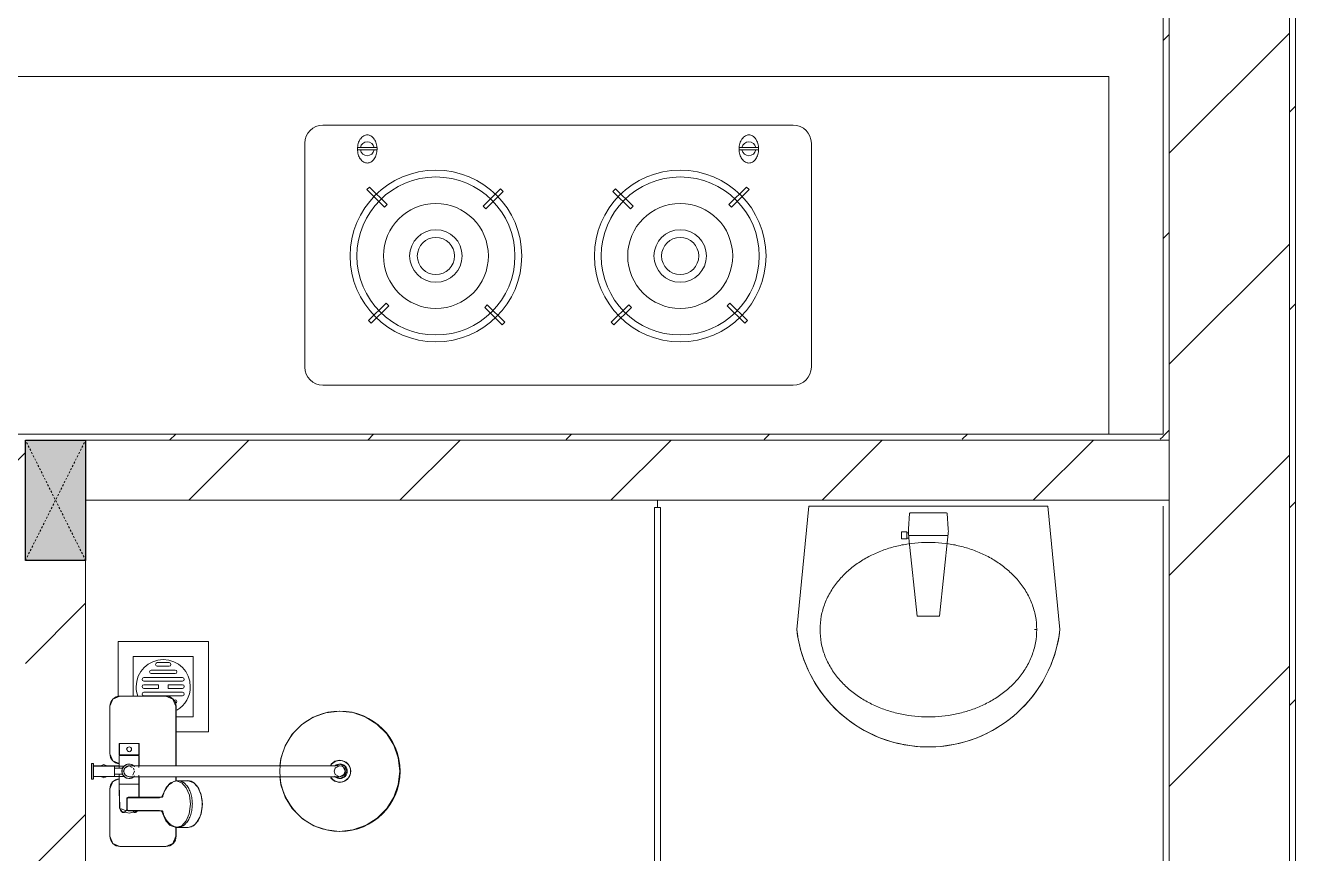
# Model space of a CAD drawing. Header units: millimetres. Extents: x 5121 to 246734, y -48180 to 129206.
# Drawn here: x 39953 to 42063, y 21750 to 23126 of the extents above; entities that cross this region are included whole.
import ezdxf

# ---------------------------------------------------------------- set-up
doc = ezdxf.new("R2010")
doc.units = ezdxf.units.MM
doc.linetypes.add('Dash', pattern=[6, 3, -3])
for name, color, linetype, lineweight in [('0-1', 7, 'Continuous', 5), ('A-FLOR-1', 50, 'Continuous', 9), ('A-GLAZ-CURT-1', 253, 'Continuous', 9), ('A-GLAZ-CURT-2', 50, 'Continuous', 9), ('A-WALL', 113, 'Continuous', 9), ('A-WALL-1', 250, 'Continuous', 18), ('A-WALL-PATT-1', 9, 'Continuous', 9), ('A-WALL-PATT-2', 50, 'Continuous', 9), ('A-WALL-PATT-3', 111, 'Continuous', 9), ('I-FURN', 30, 'Continuous', 9), ('I-FURN-1', 253, 'Continuous', 9), ('M-EQPM-1', 253, 'Continuous', 9), ('P-SANR-FIXT', 6, 'Continuous', 9), ('P-SANR-FIXT-1', 253, 'Continuous', 9), ('P-SANR-FIXT-2', 221, 'Continuous', 9), ('S-COLS-2', 10, 'Continuous', 25), ('S-COLS-3', 50, 'Continuous', 9), ('S-COLS-4', 253, 'Continuous', 9), ('S-COLS-HDLN-1', 50, 'Dash', 9)]:
    doc.layers.add(name, color=color, linetype=linetype, lineweight=lineweight)
pattern_1 = [(45, (0, 0), (-175.3625, 175.3625), [])]
pattern_2 = [(45, (0, 0), (-164.4023, 164.4023), [])]

# ---------------------------------------------------------------- blocks, each defined once
blk = doc.blocks.new('HE BEP A1 - HE BEP A 2-V112-TKCS_MB TỔNG THỂ TẦNG 1')
at = {"layer": 'I-FURN'}
for p, q in [((3700, 0), (662.4, 0)), ((3700, -594.4), (3700, 0)), ((3700, -594.4), (3700, 0)), ((3175.6, -81.2), (2394, -81.2)), ((2364, -483.2), (2364, -111.2)), ((2451.6, -118.3), (2484.1, -118.3)), ((2451.6, -122.3), (2451.6, -118.3)), ((2484.1, -122.3), (2451.6, -122.3)), ((2484.1, -118.3), (2484.1, -122.3)), ((3085.5, -118.3), (3085.5, -122.3)), ((3118, -118.3), (3085.5, -118.3)), ((3085.5, -122.3), (3118, -122.3)), ((3118, -122.3), (3118, -118.3)), ((3205.6, -483.2), (3205.6, -111.2)), ((2471.8, -183.9), (2467.4, -188.3)), ((2467.4, -188.3), (2496.5, -217.4)), ((2500.9, -213), (2471.8, -183.9)), ((2689.3, -186.7), (2660.2, -215.8)), ((2693.7, -191.1), (2689.3, -186.7)), ((2875.9, -191.1), (2880.3, -186.7)), ((2880.3, -186.7), (2909.4, -215.8)), ((3068.7, -213), (3097.9, -183.9)), ((3102.3, -188.3), (3073.1, -217.4)), ((3097.9, -183.9), (3102.3, -188.3)), ((2664.6, -220.2), (2693.7, -191.1)), ((2905, -220.2), (2875.9, -191.1)), ((2496.5, -217.4), (2500.9, -213)), ((2660.2, -215.8), (2664.6, -220.2)), ((2909.4, -215.8), (2905, -220.2)), ((3073.1, -217.4), (3068.7, -213)), ((2470.1, -405.9), (2499.2, -376.7)), ((2499.2, -376.7), (2503.6, -381.1)), ((2663, -383.9), (2667.3, -379.5)), ((2667.3, -379.5), (2696.5, -408.6)), ((2902.3, -379.5), (2873.2, -408.6)), ((2906.7, -383.9), (2902.3, -379.5)), ((3070.4, -376.7), (3066, -381.1)), ((3099.5, -405.9), (3070.4, -376.7)), ((2503.6, -381.1), (2474.5, -410.3)), ((2692.1, -413), (2663, -383.9)), ((2877.5, -413), (2906.7, -383.9)), ((3066, -381.1), (3095.1, -410.3)), ((2474.5, -410.3), (2470.1, -405.9)), ((2696.5, -408.6), (2692.1, -413)), ((2873.2, -408.6), (2877.5, -413)), ((3095.1, -410.3), (3099.5, -405.9)), ((3175.6, -513.2), (2394, -513.2))]:
    blk.add_line(p, q, dxfattribs=at)
for centre, radius in [((2581.9, -298.5), 142.6), ((2581.9, -298.5), 131.3), ((2987.7, -298.5), 142.6), ((2987.7, -298.5), 131.3), ((2581.9, -298.5), 87.2), ((2987.7, -298.5), 87.2), ((2581.9, -298.5), 43.6), ((2581.9, -298.5), 30.9), ((2987.7, -298.5), 43.6), ((2987.7, -298.5), 30.9)]:
    blk.add_circle(centre, radius, dxfattribs=at)
for centre, radius, start, end in [((2394, -111.2), 30, 90, 180), ((3175.6, -111.2), 30, 360, 90), ((2476.6, -118.2), 24.7, 145.204, 163.9419), ((2471.3, -114.5), 18.1, 120.7976, 145.204), ((2467.9, -108.8), 11.5, 90, 120.7976), ((2467.9, -108.8), 11.5, 59.2024, 90), ((2464.5, -114.5), 18.1, 34.796, 59.2024), ((2459.1, -118.2), 24.7, 16.0581, 34.796), ((3110.5, -118.2), 24.7, 145.204, 163.9419), ((3105.2, -114.5), 18.1, 120.7976, 145.204), ((3101.8, -108.8), 11.5, 90, 120.7976), ((3101.8, -108.8), 11.5, 59.2024, 90), ((3098.4, -114.5), 18.1, 34.796, 59.2024), ((3093, -118.2), 24.7, 16.0581, 34.796), ((2485.1, -120.7), 33.5, 163.9419, 180), ((2485.1, -120.7), 33.5, 180, 196.0581), ((2467.8, -120.3), 11.6, 9.7177, 170.2823), ((2467.8, -120.3), 11.6, 189.9102, 350.0898), ((2450.6, -120.7), 33.5, 0, 16.0581), ((2450.6, -120.7), 33.5, 343.9419, 0), ((3119, -120.7), 33.5, 163.9419, 180), ((3119, -120.7), 33.5, 180, 196.0581), ((3101.8, -120.3), 11.6, 9.7177, 170.2823), ((3101.8, -120.3), 11.6, 189.9102, 350.0898), ((3084.5, -120.7), 33.5, 0, 16.0581), ((3084.5, -120.7), 33.5, 343.9419, 0), ((2476.6, -123.1), 24.7, 196.0581, 214.796), ((2471.3, -126.9), 18.1, 214.796, 239.2024), ((2467.9, -132.6), 11.5, 239.2024, 270), ((2467.9, -132.6), 11.5, 270, 300.7976), ((2464.5, -126.9), 18.1, 300.7976, 325.204), ((2459.1, -123.1), 24.7, 325.204, 343.9419), ((3110.5, -123.1), 24.7, 196.0581, 214.796), ((3105.2, -126.9), 18.1, 214.796, 239.2024), ((3101.8, -132.6), 11.5, 239.2024, 270), ((3101.8, -132.6), 11.5, 270, 300.7976), ((3098.4, -126.9), 18.1, 300.7976, 325.204), ((3093, -123.1), 24.7, 325.204, 343.9419), ((2394, -483.2), 30, 180, 270), ((3175.6, -483.2), 30, 270, 0)]:
    blk.add_arc(centre, radius, start, end, dxfattribs=at)
at = {"layer": 'I-FURN-1'}
for p, q in [((0, 0), (3700, 0)), ((3700, 0), (3700, -594.4))]:
    blk.add_line(p, q, dxfattribs=at)
blk = doc.blocks.new('bonruatreo - Chậu rửa-401074-TKCS_MB TỔNG THỂ TẦNG 1')
at = {"layer": 'P-SANR-FIXT-1'}
for p, q in [((198.4, 0), (-198.4, 0)), ((165, 0), (-165, 0)), ((218.6, -205), (198.4, 0)), ((-198.4, 0), (-218.6, -205)), ((176.4, -205), (180.6, -205))]:
    blk.add_line(p, q, dxfattribs=at)
at = {"layer": 'P-SANR-FIXT-1', "flags": 128}
blk.add_lwpolyline([(218.6, -205), (217.4, -213.7), (215.9, -222.4), (214, -231), (211.8, -239.5), (209.3, -247.9), (206.4, -256.2), (203.2, -264.4), (199.6, -272.5), (195.8, -280.4), (191.6, -288.1), (187.1, -295.7), (182.3, -303.1), (177.3, -310.3), (171.9, -317.3), (166.3, -324.1), (160.4, -330.6), (154.2, -336.9), (147.8, -342.9), (141.2, -348.7), (134.3, -354.2), (127.3, -359.4), (120, -364.4), (112.5, -369), (104.9, -373.4), (97.1, -377.4), (89.1, -381.2), (81, -384.6), (72.7, -387.6), (64.4, -390.4), (55.9, -392.8), (47.3, -394.8), (38.7, -396.6), (30, -397.9), (21.3, -399), (12.5, -399.6), (3.7, -400), (-5.1, -399.9), (-13.9, -399.6), (-22.6, -398.8), (-31.4, -397.8), (-40.1, -396.3), (-48.7, -394.5), (-57.2, -392.4), (-65.7, -390), (-74, -387.2), (-82.2, -384.1), (-90.3, -380.6), (-98.3, -376.8), (-106.1, -372.7), (-113.7, -368.3), (-121.1, -363.6), (-128.4, -358.7), (-135.4, -353.4), (-142.2, -347.8), (-148.8, -342), (-155.2, -335.9), (-161.3, -329.6), (-167.2, -323), (-172.8, -316.2), (-178.1, -309.2), (-183.1, -302), (-187.8, -294.6), (-192.2, -287), (-196.4, -279.2), (-200.2, -271.3), (-203.7, -263.2), (-206.8, -255), (-209.7, -246.6), (-212.2, -238.2), (-214.3, -229.7), (-216.1, -221.1), (-217.6, -212.4), (-218.6, -205)], dxfattribs=at)
at = {"layer": 'P-SANR-FIXT-1'}
blk.add_arc((0, -180), 220, 186.525, 353.475, dxfattribs=at)
for points in [[(-180, -205), (-180, -197.6), (-178.6, -182.7), (-172.4, -161.2), (-162.5, -141.1), (-149.4, -123), (-133.8, -107), (-116.1, -93.4), (-96.9, -82.1), (-76.5, -73.2), (-55.2, -66.5), (-33.3, -62.1), (-11.2, -59.9), (11.1, -59.9), (33.3, -62.1), (55.2, -66.5), (76.5, -73.2), (96.9, -82.1), (116.1, -93.4), (133.8, -107.1), (149.5, -123), (162.5, -141.2), (172.4, -161.2), (178.6, -182.7), (180, -197.6), (180, -205)], [(180, -205), (180, -212.4), (178.6, -227.3), (172.4, -248.8), (162.5, -268.8), (149.5, -287), (133.8, -302.9), (116.1, -316.6), (96.9, -327.9), (76.5, -336.8), (55.2, -343.5), (33.3, -347.9), (11.1, -350.1), (-11.2, -350.1), (-33.3, -347.9), (-55.2, -343.5), (-76.5, -336.8), (-96.9, -327.9), (-116.1, -316.6), (-133.8, -303), (-149.4, -287), (-162.5, -268.9), (-172.4, -248.8), (-178.6, -227.3), (-180, -212.4), (-180, -205)]]:
    blk.add_open_spline(points, degree=3, dxfattribs=at)
at = {"layer": 'P-SANR-FIXT-2'}
for p, q in [((-33, -37.3), (-31.4, -12.2)), ((-30.2, -11), (30.2, -11)), ((31.4, -12.2), (33, -37.3)), ((-44.7, -42.8), (-35.6, -42.8)), ((-44.7, -54.2), (-44.7, -42.8)), ((-35.6, -54.2), (-44.7, -54.2)), ((-35.6, -42.8), (-35.6, -44.2)), ((-35.6, -44.2), (-33.1, -44.2)), ((-35.6, -44.2), (-35.6, -52.9)), ((-35.6, -52.9), (-35.6, -54.2)), ((-32.2, -52.9), (-35.6, -52.9)), ((-32.2, -52.9), (-33.1, -44.2)), ((32.7, -48.5), (-32.7, -48.5)), ((-18.5, -182.5), (-32.2, -52.9)), ((33, -45.4), (18.5, -182.5)), ((18.5, -182.5), (-18.5, -182.5))]:
    blk.add_line(p, q, dxfattribs=at)
for centre, radius, start, end in [((-30.1, -12.3), 1.3, 91.2278, 176.4003), ((30.1, -12.3), 1.3, 3.5997, 88.7722), ((5.5, -41.4), 38.7, 173.966, 184.1457), ((-5.5, -41.4), 38.7, 353.966, 6.034)]:
    blk.add_arc(centre, radius, start, end, dxfattribs=at)
blk = doc.blocks.new('93925000_0001 - 93925000_top_dwg_93925000_T-348115-TKCS_MB TỔNG THỂ TẦNG 1')
at = {"layer": 'P-SANR-FIXT'}
for p, q in [((-29.3, -30.4), (-108, -30.4)), ((29.3, -30.4), (108, -30.4)), ((-125, -47.4), (-125, -123.4)), ((-46.3, -78.4), (-46.3, -46.7)), ((-27.2, -47.1), (-26.1, -47.1)), ((-9, -412.5), (-9, -62.5)), ((9, -62.5), (9, -412.5)), ((21.5, -45.9), (60.6, -46.7)), ((125, -47.4), (125, -123.4)), ((-27.2, -77.9), (-26.1, -77.9)), ((43, -78.7), (21.5, -79.2)), ((43, -64.7), (43, -117.7)), ((65.8, -117.7), (65.8, -64.7)), ((42.7, -117.9), (42.7, -117.9)), ((43.2, -117.6), (43.2, -117.5)), ((65.6, -117.5), (65.6, -117.6)), ((66.1, -117.9), (66.1, -117.9)), ((-108, -140.4), (-9, -140.4)), ((9, -140.4), (16.1, -140.4)), ((15.4, -159.1), (15.8, -143.3)), ((108, -140.4), (92.7, -140.4)), ((93, -143.3), (93.4, -159.1))]:
    blk.add_line(p, q, dxfattribs=at)
at = {"layer": 'P-SANR-FIXT', "flags": 128}
for points in [[(-45.8, -46.1), (-27.2, -46.1), (-27.2, -78.9), (-45.8, -78.9)], [(-26.1, -46), (-26.1, -78.9), (-9, -79)], [(21.5, -47.4), (21.5, -79.1), (9, -79)]]:
    blk.add_lwpolyline(points, dxfattribs=at)
at = {"layer": 'P-SANR-FIXT'}
for centre, radius in [((-36.5, -62.5), 3.95), ((0, -412.5), 100)]:
    blk.add_circle(centre, radius, dxfattribs=at)
for centre, radius, start, end in [((-108, -47.4), 17, 90, 180), ((-29.3, -47.4), 17, 4.7626, 90), ((29.3, -47.4), 17, 90, 175.2374), ((108, -47.4), 17, 360, 90), ((-45.8, -46.6), 0.5, 90, 180), ((0, -62.5), 12, 318.5904, 221.4096), ((0, -62.5), 9, 90, 180.0008), ((0, -62.5), 9, 360, 90), ((45.7, -61.8), 2.59, 155.1929, 175.7071), ((45.9, -61.8), 2.75, 130.8294, 155.1929), ((46.1, -62.1), 3.08, 110.5459, 130.8294), ((54.4, -334.8), 275.9, 88.2683, 91.7343), ((59.7, -57.1), 10.5, 38.6491, 85.492), ((-11.1, -67.1), 76.9, 1.7693, 4.1075), ((-45.8, -78.4), 0.5, 180, 270), ((65.2, -72.4), 3.46, 323.2522, 79.3541), ((-108, -123.4), 17, 180, 270), ((46.2, -152), 33.2, 130.0223, 134.7808), ((47.7, -153.8), 35.5, 125.4414, 130.0144), ((49.9, -156.8), 39.2, 121.1773, 125.4365), ((50.6, -157.9), 40.5, 119.697, 121.1761), ((51, -158.7), 41.5, 117.0276, 119.7085), ((52.2, -161.1), 44.1, 113.3199, 117.0258), ((51.7, -159.9), 42.8, 109.7779, 113.2977), ((52.5, -162.2), 45.2, 106.1472, 109.7766), ((53.2, -164.5), 47.7, 103.9355, 106.1665), ((39.1, -108.2), 10.4, 284.3956, 285.5116), ((40.8, -114.2), 4.19, 285.5116, 289.9665), ((40.2, -112.5), 6, 289.9665, 292.7061), ((41.4, -115.3), 2.96, 292.7061, 296.5405), ((41.3, -115.1), 3.16, 296.9591, 300.8286), ((41.8, -115.8), 2.26, 300.8286, 305.287), ((42.1, -116.4), 1.64, 305.287, 309.9326), ((42.6, -116.9), 0.906, 309.9326, 315.24), ((66.5, -116.6), 1.39, 229.6335, 235.1234), ((66.3, -116.8), 1.08, 225.1702, 229.6335), ((67.3, -115.4), 2.79, 235.1234, 238.7439), ((67.2, -115.6), 2.6, 238.7439, 243.4573), ((67.8, -114.4), 3.89, 243.9189, 246.8313), ((68.1, -113.8), 4.52, 246.843, 250.4792), ((68.3, -113.2), 5.24, 250.478, 254.0406), ((68.5, -112.7), 5.75, 254.0357, 256.0561), ((55.4, -165.2), 48.4, 73.8659, 76.0481), ((56.2, -162.4), 45.5, 70.241, 73.86), ((57.4, -159.2), 42.1, 66.6693, 70.2637), ((56.5, -161.3), 44.3, 62.9815, 66.6728), ((58, -158.4), 41.1, 60.2783, 62.9855), ((57.7, -158.9), 41.7, 58.8444, 60.2824), ((59.2, -156.4), 38.7, 54.5377, 58.8482), ((60.9, -154), 35.8, 50.0034, 54.5405), ((62.8, -151.7), 32.8, 45.1921, 50.0042), ((108, -123.4), 17, 270, 360), ((32.6, -143.6), 16.9, 172.414, 179.1297), ((33.7, -143.7), 17.9, 164.9525, 172.4168), ((35.2, -144.2), 19.5, 157.9614, 164.9563), ((37.1, -144.9), 21.6, 151.4775, 157.9654), ((39.3, -146.1), 24, 145.4892, 151.4815), ((41.5, -147.6), 26.8, 139.9517, 145.4927), ((43.6, -149.4), 29.5, 134.7867, 139.9744), ((65, -149.6), 29.8, 40.0487, 45.1896), ((87.6, -128.4), 1.5, 180, 187.5386), ((87.6, -128.4), 1.5, 258.6057, 270), ((67.2, -147.7), 26.8, 34.5125, 40.0422), ((69.4, -146.2), 24.2, 28.5363, 34.4919), ((73.8, -143.9), 19.2, 21.6374, 28.9183), ((71.2, -145), 22.1, 15.4436, 21.6374), ((76.8, -143.4), 16.2, 7.1859, 15.4436), ((73.9, -143.8), 19.1, 1.2699, 7.1859), ((32.7, -159), 17.3, 181.3198, 222.2619), ((76, -159), 17.4, 317.3098, 358.6393), ((54.2, -123), 60.6, 259.1395, 270.1494), ((54.2, -119.5), 64.1, 270.1494, 280.3637), ((0, -412.5), 18, 120.2491, 59.7509), ((0, -412.5), 12.2, 137.7946, 42.2054), ((0, -412.5), 9, 180, 0)]:
    blk.add_arc(centre, radius, start, end, dxfattribs=at)
for points, degree in [([(-12.9, 0), (-12.9, -1.5), (-12.9, -3)], 2), ([(12.9, 0), (0, 0), (-12.8, 0)], 2), ([(12.8, 0), (12.9, 0), (12.9, 0)], 2), ([(12.9, 0), (12.9, -1.5), (12.9, -3)], 2), ([(-12.9, -3), (0, -3), (12.8, -3)], 2), ([(-12.8, -3), (-12.9, -3), (-12.9, -3)], 2), ([(-8.5, -3.8), (-8.5, -20.9), (-8.5, -38)], 2), ([(8.5, -3.8), (8.5, -20.9), (8.5, -38)], 2), ([(-8.5, -38), (0, -38), (8.5, -38)], 2), ([(-5, -38), (-5, -44.8), (-5, -51.6)], 2), ([(5, -38), (5, -44.8), (5, -51.6)], 2), ([(-5, -46), (-15.5, -46), (-26.1, -46)], 2), ([(5, -46), (13.3, -46), (21.5, -46)], 2), ([(43.2, -61.6), (43.1, -62.2), (43.3, -62.8), (43, -63.5), (43, -64.1), (43, -64.7)], 5), ([(46.1, -59), (45.8, -59), (45.6, -59), (45.4, -59.1), (45.2, -59.1), (45, -59.2)], 5), ([(65.6, -61.6), (65.6, -60.8), (65.5, -60), (64.3, -59), (63.5, -59), (62.7, -59)], 5), ([(42.8, -182.5), (33, -180.6), (24.7, -176.4), (19.9, -170.7)], 3), ([(88.8, -170.8), (83.9, -176.5), (75.6, -180.7), (65.8, -182.5)], 3)]:
    blk.add_open_spline(points, degree=degree, dxfattribs=at)
for points, weights in [([(-9.3, -3), (-8.5, -3), (-8.5, -3.8)], [1, 0.707106775639, 1]), ([(9.3, -3), (8.5, -3), (8.5, -3.8)], [1, 0.707106765177, 1]), ([(21.5, -45.9), (21.5, -45.7), (21.5, -47.4)], [0.874147445041, 0.908470869121, 1]), ([(67.9, -74.4), (66.9, -75.7), (65.8, -76.4)], [1, 0.991614392871, 1]), ([(54.4, -167.3), (15.8, -167.3), (15.8, -143.6)], [1, 0.707106781187, 1]), ([(93, -143.6), (93, -167.3), (54.4, -167.3)], [1, 0.707106781187, 1])]:
    blk.add_rational_spline(points, weights, degree=2, dxfattribs=at)
blk.add_open_spline([(68, -50.6), (68.4, -51.1), (68.6, -51.7), (68.7, -53.5), (68.2, -54.7), (66.1, -57), (64.6, -58.1), (62.7, -59)], degree=3, knots=[0.3623591, 0.3623591, 0.3623591, 0.3623591, 0.4991435, 0.4991435, 0.7494159, 0.7494159, 0.9564651, 0.9564651, 0.9564651, 0.9564651], dxfattribs=at)
blk = doc.blocks.new('93925000_0001 - 93925000_top_dwg-348114-TKCS_MB TỔNG THỂ TẦNG 1')
blk.add_blockref('93925000_0001 - 93925000_top_dwg_93925000_T-348115-TKCS_MB TỔNG THỂ TẦNG 1', (0, 0))
blk = doc.blocks.new('93925000_0001 - 93925000_3D_low_dwg-V48-TKCS_MB TỔNG THỂ TẦNG 1')
at = {"layer": 'P-SANR-FIXT'}
for p, q in [((-13, 0.4), (-12.1, 0.4)), ((-13, 0.4), (-11.6, 0.4)), ((-13, 0.4), (-12.1, 0.4)), ((-13, 0.4), (-11.6, 0.4)), ((-13, -2.4), (-13, 0.4)), ((-13, -2.4), (-13, 0.4)), ((-12.1, 0.4), (-9.1, 0.4)), ((-12.1, 0.4), (-9.1, 0.4)), ((-8, 0.4), (-11.6, 0.4)), ((-8, 0.4), (-11.6, 0.4)), ((-9.1, 0.4), (-5, 0.4)), ((-9.1, 0.4), (-5, 0.4)), ((-2.7, 0.4), (-8, 0.4)), ((-2.7, 0.4), (-8, 0.4)), ((-5, 0.4), (0, 0.4)), ((-5, 0.4), (0, 0.4)), ((2.9, 0.4), (-2.7, 0.4)), ((2.9, 0.4), (-2.7, 0.4)), ((0, 0.4), (5.1, 0.4)), ((0, 0.4), (5.1, 0.4)), ((8.2, 0.4), (2.9, 0.4)), ((8.2, 0.4), (2.9, 0.4)), ((5.1, 0.4), (9, 0.4)), ((5.1, 0.4), (9, 0.4)), ((11.6, 0.4), (8.2, 0.4)), ((11.6, 0.4), (8.2, 0.4)), ((9, 0.4), (12, 0.4)), ((9, 0.4), (12, 0.4)), ((13, 0.4), (11.6, 0.4)), ((13, 0.4), (11.6, 0.4)), ((12, 0.4), (13, 0.4)), ((12, 0.4), (13, 0.4)), ((13, -2.4), (13, 0.4)), ((13, -2.4), (13, 0.4)), ((-12.1, -2.4), (-13, -2.4)), ((-13, -2.4), (-11.6, -2.4)), ((-12.1, -2.4), (-13, -2.4)), ((-13, -2.4), (-11.6, -2.4)), ((-9.1, -2.4), (-12.1, -2.4)), ((-9.1, -2.4), (-12.1, -2.4)), ((-11.1, -20.1), (-8.9, -14.6)), ((-8.9, -25.2), (-11.1, -20.1)), ((-5, -2.4), (-9.1, -2.4)), ((-8.9, -45.6), (-8.9, -2.4)), ((-6.1, -2.4), (-8.5, -2.4)), ((-8.5, -53.6), (-8.5, -2.4)), ((-0.3, -2.4), (-6.1, -2.4)), ((0, -2.4), (-5, -2.4)), ((-0.3, -2.4), (6.1, -2.4)), ((5.1, -2.4), (0, -2.4)), ((5.1, -2.4), (9, -2.4)), ((6.1, -2.4), (8.5, -2.4)), ((11.6, -2.4), (8.2, -2.4)), ((11.6, -2.4), (8.2, -2.4)), ((8.5, -2.4), (8.5, -53.6)), ((8.9, -2.4), (8.9, -45.6)), ((11.1, -20.1), (8.9, -15)), ((8.9, -25.6), (11.1, -20.1)), ((9, -2.4), (12, -2.4)), ((9, -2.4), (12, -2.4)), ((13, -2.4), (11.6, -2.4)), ((13, -2.4), (11.6, -2.4)), ((12, -2.4), (13, -2.4)), ((12, -2.4), (13, -2.4)), ((-125, -47), (-120, -35)), ((-120, -35), (-125, -47)), ((-120, -35), (-108, -30)), ((-108, -30), (-120, -35)), ((-108, -30), (-29.2, -30)), ((-29.2, -30), (-108, -30)), ((-29.2, -30), (-17.2, -35)), ((-17.2, -35), (-29.2, -30)), ((-17.2, -35), (-12.8, -45.6)), ((-12.8, -45.6), (-17.2, -35)), ((17.2, -35), (12.8, -45.6)), ((12.8, -45.6), (17.2, -35)), ((17.2, -35), (29.2, -30)), ((17.2, -35), (29.2, -30)), ((29.2, -30), (108, -30)), ((108, -30), (29.2, -30)), ((108, -30), (120, -35)), ((120, -35), (108, -30)), ((120, -35), (125, -47)), ((125, -47), (120, -35)), ((-125, -123), (-125, -47)), ((-125, -47), (-125, -123)), ((-46.3, -45.7), (-27.2, -45.6)), ((-46.3, -46.9), (-46.3, -45.7)), ((-46.3, -45.7), (-46.3, -46.9)), ((-46.3, -50.5), (-46.3, -46.9)), ((-46.3, -50.5), (-46.3, -56.1)), ((-46.3, -56.1), (-46.3, -62.1)), ((-46.3, -68.1), (-46.3, -62.1)), ((-40.5, -62.1), (-39.4, -59.4)), ((-40.5, -62.1), (-39.3, -64.9)), ((-36.6, -58.1), (-39.4, -59.4)), ((-36.6, -58.1), (-33.6, -59.3)), ((-33.6, -59.3), (-32.5, -62.1)), ((-33.6, -64.8), (-32.5, -62.1)), ((-27.2, -46.8), (-27.2, -45.6)), ((-27.2, -45.6), (-27.2, -46.8)), ((-27.2, -46.8), (-27.2, -50.4)), ((-27.2, -56), (-27.2, -50.4)), ((-27.2, -62.1), (-27.2, -56)), ((-27.2, -68.2), (-27.2, -62.1)), ((-26.1, -46.8), (-26.1, -45.6)), ((-8.5, -45.6), (-26.1, -45.6)), ((-26.1, -46.8), (-26.1, -50.4)), ((-26.1, -56), (-26.1, -50.4)), ((-26.1, -62.1), (-26.1, -56)), ((-26.1, -68.2), (-26.1, -62.1)), ((-11.1, -57.5), (-12, -62.1)), ((-11.2, -57.7), (-12, -62.1)), ((-12, -62.1), (-11.2, -66.5)), ((-12, -62.1), (-11.2, -66.5)), ((-8.5, -53.6), (-11.2, -57.7)), ((-8.5, -53.6), (-11.2, -57.7)), ((-11.1, -57.5), (-11.2, -57.7)), ((-5.4, -54.9), (-9, -62.1)), ((-9, -62.1), (-6.3, -67.4)), ((-9, -62.1), (-9, -66.3)), ((-4.4, -50.9), (-8.5, -53.6)), ((-4.4, -50.9), (-8.5, -53.6)), ((0, -53.1), (-5.4, -54.9)), ((-4.6, -51), (-4.4, -50.9)), ((0, -50.1), (-4.4, -50.9)), ((-1.6, -53.8), (0, -53.1)), ((4.4, -50.9), (0, -50.1)), ((5.1, -55.1), (0, -53.1)), ((4.4, -50.9), (4.6, -51)), ((4.4, -50.9), (8.5, -53.6)), ((4.4, -50.9), (8.5, -53.6)), ((9, -62.1), (6.4, -55.7)), ((21.5, -45.6), (8.5, -45.6)), ((11.1, -57.5), (8.5, -53.6)), ((11.2, -57.7), (8.5, -53.6)), ((11.2, -57.7), (8.5, -53.6)), ((9, -62.1), (9, -66.5)), ((11.1, -57.5), (11.2, -57.7)), ((11.1, -66.7), (12, -62.1)), ((12, -62.1), (11.2, -57.7)), ((12, -62.1), (11.2, -57.7)), ((11.2, -66.5), (12, -62.1)), ((21.5, -45.6), (60.6, -46.1)), ((21.5, -46.8), (21.5, -45.6)), ((21.5, -46.8), (21.5, -50.4)), ((21.5, -56), (21.5, -50.4)), ((21.5, -62.1), (21.5, -56)), ((21.5, -68.2), (21.5, -62.1)), ((43.3, -68.3), (43.8, -62.2)), ((44.3, -58.6), (44.2, -112.9)), ((65.4, -58.6), (44.3, -58.6)), ((60.6, -46.1), (66.7, -50.3)), ((65.3, -56), (62.2, -49.2)), ((66.3, -68.3), (65.3, -56)), ((65.4, -58.6), (65.4, -112.9)), ((66.7, -50.3), (69.5, -62.1)), ((66.7, -73.9), (69.5, -62.1)), ((125, -47), (125, -123)), ((125, -123), (125, -47)), ((-46.3, -73.7), (-46.3, -68.1)), ((-46.3, -77.3), (-46.3, -73.7)), ((-46.3, -78.5), (-46.3, -77.3)), ((-46.3, -78.5), (-46.3, -77.3)), ((-46.3, -78.5), (-27.2, -78.6)), ((-36.5, -66.1), (-39.3, -64.9)), ((-33.6, -64.8), (-36.5, -66.1)), ((-27.2, -73.8), (-27.2, -68.2)), ((-27.2, -77.4), (-27.2, -73.8)), ((-27.2, -77.4), (-27.2, -78.6)), ((-27.2, -78.6), (-27.2, -77.4)), ((-26.1, -73.8), (-26.1, -68.2)), ((-26.1, -77.4), (-26.1, -73.8)), ((-26.1, -78.6), (-26.1, -77.4)), ((-26.1, -78.6), (-6.3, -78.6)), ((-11.1, -66.7), (-11.2, -66.5)), ((-11.2, -66.5), (-8.5, -70.6)), ((-11.1, -66.7), (-8.5, -70.6)), ((-9, -79.5), (-9, -66.3)), ((-9, -79.5), (-9, -94.5)), ((-8.5, -70.6), (-8.5, -70.6)), ((-8.5, -70.6), (-7.4, -71.3)), ((-8.5, -70.6), (-7.4, -71.3)), ((-5.4, -69.3), (-1.6, -70.5)), ((6.4, -68.5), (0, -71.1)), ((6.3, -78.6), (21.5, -78.6)), ((7.4, -71.3), (8.5, -70.6)), ((7.5, -71.3), (8.5, -70.6)), ((8.5, -70.6), (11.2, -66.5)), ((8.5, -70.6), (11.2, -66.5)), ((8.5, -70.6), (11.1, -66.7)), ((8.5, -70.6), (8.5, -70.6)), ((9, -79.6), (9, -66.5)), ((9, -79.6), (9, -94.6)), ((11.1, -66.7), (11.2, -66.5)), ((21.5, -73.8), (21.5, -68.2)), ((21.5, -77.4), (21.5, -73.8)), ((21.5, -78.6), (21.5, -77.4)), ((21.5, -78.6), (44.3, -78.3)), ((-9, -94.5), (-9, -122.1)), ((9, -94.6), (9, -122.1)), ((-120, -135), (-125, -123)), ((-125, -123), (-120, -135)), ((-9, -122.1), (-9, -352.1)), ((9, -352.1), (9, -122.1)), ((27.2, -123.6), (19, -131.1)), ((42.7, -116.4), (27.2, -123.6)), ((44.2, -112.9), (42.7, -116.4)), ((65.4, -112.9), (67, -116.4)), ((67, -116.4), (82.2, -123.4)), ((82.2, -123.4), (90.4, -130.7)), ((125, -123), (120, -135)), ((120, -135), (125, -123)), ((-108, -140), (-120, -135)), ((-120, -135), (-108, -140)), ((-8.8, -140), (-108, -140)), ((-108, -140), (-8.8, -140)), ((16.1, -140), (8.8, -140)), ((8.8, -140), (16.1, -140)), ((16, -140.4), (19, -131.1)), ((16, -140.4), (16, -160.1)), ((19.3, -150.1), (16, -140.4)), ((90.4, -130.7), (93.7, -140.4)), ((90.7, -149.6), (93.7, -140.4)), ((108, -140), (93.6, -140)), ((93.6, -140), (108, -140)), ((93.7, -140.4), (93.7, -160.1)), ((108, -140), (120, -135)), ((108, -140), (120, -135)), ((16, -160.1), (18.8, -169)), ((19.3, -169.7), (16, -160.1)), ((27.5, -157.3), (19.3, -150.1)), ((27.5, -157.3), (39.8, -162.4)), ((39.8, -162.4), (54.8, -164.2)), ((70.6, -162.2), (54.8, -164.2)), ((70.6, -162.2), (82.5, -157.2)), ((90.7, -149.6), (82.5, -157.2)), ((93.7, -160.1), (90.7, -169.3)), ((25.5, -175.3), (19.3, -169.7)), ((39.8, -182), (27.5, -177)), ((39.6, -182), (54.8, -183.9)), ((39.8, -182), (54.8, -183.9)), ((54.8, -183.9), (70.6, -181.9)), ((54.8, -183.9), (69.3, -182.2)), ((82.5, -176.8), (70.6, -181.9)), ((90.7, -169.3), (82.5, -176.8)), ((-21.4, -314.2), (-42.5, -321.4)), ((-9, -312.8), (-21.4, -314.2)), ((22.5, -314.4), (9, -312.9)), ((43, -321.6), (22.5, -314.4)), ((-61.8, -333.3), (-77.7, -348.9)), ((-42.5, -321.4), (-61.8, -333.3)), ((61.9, -333.3), (43, -321.6)), ((78.8, -350.3), (61.9, -333.3)), ((-77.7, -348.9), (-89.8, -367.9)), ((-9, -374.4), (-9, -352.1)), ((9, -374.3), (9, -352.1)), ((90.5, -369.3), (78.8, -350.3)), ((-89.8, -367.9), (-97.3, -388.9)), ((-9, -394.7), (-9, -374.4)), ((9, -394.5), (9, -374.3)), ((97.6, -390.1), (90.5, -369.3)), ((-97.3, -388.9), (-100, -411.9)), ((-11.8, -397.7), (-16.7, -404)), ((-9, -394.7), (-9, -407.6)), ((9, -394.5), (9, -407.4)), ((11.7, -397.6), (16.7, -403.7)), ((11.7, -397.6), (16.7, -403.7)), ((100, -411.9), (97.6, -390.1)), ((-100, -411.9), (-97.6, -433.8)), ((-16.7, -404), (-18.5, -411.9)), ((-18.5, -411.9), (-18.5, -411.9)), ((-18.5, -411.9), (-16.5, -420.1)), ((-16.5, -420.1), (-11.3, -426.5)), ((-12, -411.9), (-8.7, -403.6)), ((-8.3, -420.6), (-12, -411.9)), ((-5.4, -404.7), (-9, -411.9)), ((-9, -407.6), (-9, -411.9)), ((-9, -411.9), (-9, -411.9)), ((0, -423.9), (-8.3, -420.6)), ((-5.4, -404.7), (-6.3, -405.5)), ((-5.4, -419.1), (-6.2, -418.4)), ((-5.4, -404.7), (0, -402.9)), ((0, -420.9), (-5.4, -419.1)), ((0, -420.9), (-5.4, -419.1)), ((5.4, -404.7), (0, -402.9)), ((5.4, -419.1), (0, -420.9)), ((5.4, -419.1), (0, -420.9)), ((8.7, -420.2), (0, -423.9)), ((9, -411.9), (5.4, -404.7)), ((5.4, -404.7), (6.2, -405.4)), ((5.4, -419.1), (9, -411.6)), ((5.4, -419.1), (9, -411.9)), ((6.2, -418.4), (5.4, -419.1)), ((12, -411.9), (8.3, -403.2)), ((8.7, -420.2), (12, -411.9)), ((9, -411.9), (9, -407.4)), ((9, -411.6), (9, -411.9)), ((16.5, -420.1), (11.7, -426.2)), ((18.5, -411.9), (16.5, -420.1)), ((16.7, -403.7), (18.5, -411.9)), ((16.7, -403.7), (18.5, -411.9)), ((18.5, -411.9), (18.5, -411.9)), ((100, -411.9), (97.5, -433.9)), ((-97.6, -433.8), (-90.5, -454.4)), ((-11.3, -426.5), (-3.9, -429.9)), ((-11.3, -426.5), (-3.9, -430)), ((-3.9, -429.9), (4.1, -429.9)), ((-3.9, -430), (4.1, -429.9)), ((4.1, -429.9), (11.7, -426.2)), ((89.8, -455.8), (97.5, -433.9)), ((-90.5, -454.4), (-78.4, -473.9)), ((78, -474.5), (89.8, -455.8)), ((-78.4, -473.9), (-62.2, -490.2)), ((61.9, -490.4), (78, -474.5)), ((-62.2, -490.2), (-43.5, -501.9)), ((-43.5, -501.9), (-22.2, -509.4)), ((22.1, -509.4), (42.9, -502.2)), ((42.9, -502.2), (61.9, -490.4)), ((-22.2, -509.4), (-0.1, -511.9)), ((-0.1, -511.9), (22.1, -509.4))]:
    blk.add_line(p, q, dxfattribs=at)
blk = doc.blocks.new('93925000_0001 - FMM 93925000-V54-TKCS_MB TỔNG THỂ TẦNG 1')
at = {"extrusion": (0, 0, -1), "zscale": -1, "rotation": 180}
for name in ['93925000_0001 - 93925000_top_dwg-348114-TKCS_MB TỔNG THỂ TẦNG 1', '93925000_0001 - 93925000_3D_low_dwg-V48-TKCS_MB TỔNG THỂ TẦNG 1']:
    blk.add_blockref(name, (0, 0), dxfattribs=at)
blk = doc.blocks.new('THU NUOC - THU NUOC-V105-TKCS_MB TỔNG THỂ TẦNG 1')
at = {"layer": 'M-EQPM-1'}
for p, q in [((-66.3, -70.6), (-66.3, 79.4)), ((-66.3, 79.4), (-12.3, 79.4)), ((-12.3, 54.4), (-41.3, 54.4)), ((-41.3, 54.4), (-41.3, -45.6)), ((83.7, 21.1), (83.7, -70.6)), ((-23.3, 19.6), (40.9, 19.6)), ((40.9, 13.6), (-23.3, 13.6)), ((-23.3, 7.2), (0.7, 7.2)), ((0.7, 1.2), (-23.3, 1.2)), ((0.7, 7.2), (0.7, 1.2)), ((16.7, 1.2), (16.7, 7.2)), ((16.7, 7.2), (40.9, 7.2)), ((40.9, 1.2), (16.7, 1.2)), ((58.7, -45.6), (58.7, 19.9)), ((-23.3, -4.8), (40.9, -4.8)), ((40.9, -10.8), (-23.3, -10.8)), ((-11, -17.3), (28.5, -17.3)), ((28.5, -23.3), (-11, -23.3)), ((-1.1, -29.6), (18.5, -29.6)), ((18.5, -35.6), (-1.1, -35.6)), ((-41.3, -45.6), (58.7, -45.6)), ((83.7, -70.6), (-66.3, -70.6))]:
    blk.add_line(p, q, dxfattribs=at)
for centre, radius, start, end in [((8.7, 4.4), 45, 120, 180), ((8.7, 4.4), 45, 120, 180), ((-11, 29.1), 3, 105, 270), ((8.7, 4.4), 45, 180, 0), ((8.7, 4.4), 45, 180, 360), ((-23.3, 16.6), 3, 90, 270), ((-23.3, 4.2), 3, 90, 270), ((40.9, 16.6), 3, 270, 90), ((40.9, 4.2), 3, 270, 90), ((8.7, 4.4), 45, 0, 20.2407), ((8.7, 4.4), 45, 360, 20.2407), ((-23.3, -7.8), 3, 90, 270), ((-11, -20.3), 3, 90, 270), ((28.5, -20.3), 3, 270, 90), ((40.9, -7.8), 3, 270, 90), ((-1.1, -32.6), 3, 90, 270), ((18.5, -32.6), 3, 270, 90)]:
    blk.add_arc(centre, radius, start, end, dxfattribs=at)
blk = doc.blocks.new('G1_SOF - BO TRU - 100x200-V75-TKCS_MB TỔNG THỂ TẦNG 1')
at = {"layer": 'S-COLS-3'}
blk.add_hatch(color=256, dxfattribs=at).paths.add_polyline_path([(-50, 0), (-49.6, -100), (50, -100), (50, 100), (-50, 98.4), (-50, 47)])
at = {"layer": 'S-COLS-2'}
for p, q in [((-50, 100), (50, 100)), ((-50, -100), (-50, 100)), ((50, 100), (50, -100)), ((50, -100), (-50, -100))]:
    blk.add_line(p, q, dxfattribs=at)
at = {"layer": 'S-COLS-HDLN-1'}
for p, q in [((50, -100), (-50, 100)), ((-50, -100), (50, 100))]:
    blk.add_line(p, q, dxfattribs=at)
blk = doc.blocks.new('System Panel - Glazed-850628-TKCS_MB TỔNG THỂ TẦNG 1')
at = {"layer": 'A-GLAZ-CURT-2'}
for p, q in [((295.3, 5), (-295.3, 5)), ((-295.3, 5), (-295.3, -5)), ((295.3, -5), (295.3, 5)), ((-295.3, -5), (295.3, -5))]:
    blk.add_line(p, q, dxfattribs=at)
blk = doc.blocks.new('NCV_TKTC_TANG 1_rvt-1-TKCS_MB TỔNG THỂ TẦNG 1')
at = {"layer": 'A-WALL-PATT-1'}
h = blk.add_hatch(dxfattribs=at)
h.set_pattern_fill('FP_2', color=256, style=0, pattern_type=2)
h.set_pattern_definition(pattern_1)
h.paths.add_polyline_path([(39002.6, 22336.9), (39952.6, 22336.9), (39952.6, 22436.9), (38152.6, 22436.9), (38152.6, 22336.9), (38479.1, 22336.9)])
h.paths.add_polyline_path([(41002.6, 22336.9), (41852.6, 22336.9), (41852.6, 22436.9), (40052.6, 22436.9), (40052.6, 22336.9), (40927.5, 22336.9)])
h = blk.add_hatch(dxfattribs=at)
h.set_pattern_fill('FP_2', color=256, style=0, pattern_type=2)
h.set_pattern_definition(pattern_1)
h.paths.add_polyline_path([(40052.6, 20436.9), (40052.6, 22236.9), (39952.6, 22236.9), (39952.6, 20436.9)])
at = {"layer": 'A-WALL-PATT-2'}
h = blk.add_hatch(dxfattribs=at)
h.set_pattern_fill('FP_10', color=256, style=0, pattern_type=2)
h.set_pattern_definition(pattern_2)
h.paths.add_polyline_path([(41852.6, 22436.9), (41852.6, 24196.5), (41842.6, 24196.5), (41842.6, 22436.9)])
h.paths.add_polyline_path([(41851.9, 25286.5), (41852.6, 25287.4), (41852.6, 25436.9), (41842.6, 25436.6), (41842.6, 25286.5)])
h = blk.add_hatch(dxfattribs=at)
h.set_pattern_fill('FP_10', color=256, style=0, pattern_type=2)
h.set_pattern_definition(pattern_2)
h.paths.add_polyline_path([(39692.8, 22436.9), (41842.6, 22438.4), (41842.2, 22446.9), (38042.6, 22445.7), (38042.6, 22436.9), (39075.5, 22436.9)])
at = {"layer": 'A-FLOR-1'}
blk.add_line((41002.6, 22336.9), (41002.6, 22325), dxfattribs=at)
at = {"layer": 'A-WALL-1'}
for p, q in [((41842.6, 24196.5), (41842.6, 22446.9)), ((41852.6, 22436.9), (41852.6, 24196.5)), ((41842.6, 22446.9), (38042.6, 22446.9)), ((41852.6, 22436.9), (40052.6, 22436.9)), ((40052.6, 22436.9), (41842.6, 22436.9)), ((41842.6, 22436.9), (41852.6, 22436.9)), ((41852.6, 22336.9), (41852.6, 22436.9)), ((40052.6, 22336.9), (41852.6, 22336.9)), ((41842.6, 22326.9), (41842.6, 20446.9)), ((41852.6, 20446.9), (41852.6, 22326.9)), ((40052.6, 20436.9), (40052.6, 22236.9))]:
    blk.add_line(p, q, dxfattribs=at)
at = {"layer": 'A-GLAZ-CURT-1', "rotation": 269.9999999999991}
blk.add_blockref('System Panel - Glazed-850628-TKCS_MB TỔNG THỂ TẦNG 1', (41002.6, 22029.6), dxfattribs=at)
at = {"layer": 'I-FURN-1'}
blk.add_blockref('HE BEP A1 - HE BEP A 2-V112-TKCS_MB TỔNG THỂ TẦNG 1', (38052.6, 23041.3), dxfattribs=at)
at = {"layer": 'M-EQPM-1', "rotation": 180}
blk.add_blockref('THU NUOC - THU NUOC-V105-TKCS_MB TỔNG THỂ TẦNG 1', (40190.2, 22031.4), dxfattribs=at)
at = {"layer": 'P-SANR-FIXT-1'}
blk.add_blockref('bonruatreo - Chậu rửa-401074-TKCS_MB TỔNG THỂ TẦNG 1', (41452.6, 22326.9), dxfattribs=at)
at = {"layer": 'P-SANR-FIXT-1', "rotation": 270.0000000000005}
blk.add_blockref('93925000_0001 - FMM 93925000-V54-TKCS_MB TỔNG THỂ TẦNG 1', (40062.6, 21886.5), dxfattribs=at)
at = {"layer": 'S-COLS-4'}
blk.add_blockref('G1_SOF - BO TRU - 100x200-V75-TKCS_MB TỔNG THỂ TẦNG 1', (40002.6, 22336.9), dxfattribs=at)

msp = doc.modelspace()

# ---------------------------------------------------------------- hatches: boundary and pattern name
at = {"layer": 'A-WALL-PATT-3'}
h = msp.add_hatch(dxfattribs=at)
h.set_pattern_fill('FP_1', color=256, style=0, pattern_type=2)
h.set_pattern_definition(pattern_1)
h.paths.add_polyline_path([(42052.6, 21486.9), (42052.1, 24197.4), (41852.6, 24197.4), (41852.6, 21486.9), (42052.1, 21486.9)])
h.paths.add_polyline_path([(42052.6, 25287.4), (42052.1, 25436.9), (41852.6, 25436.9), (41853, 25287.4), (42052.4, 25287.4)])
h = msp.add_hatch(dxfattribs=at)
h.set_pattern_fill('FP_43', color=256, style=0, pattern_type=2)
h.set_pattern_definition(pattern_2)
h.paths.add_polyline_path([(42062.6, 21486.9), (42062.6, 24197.4), (42052.6, 24197.4), (42052.6, 21486.9)])
h.paths.add_polyline_path([(42052.6, 25287.4), (42062.6, 25287.4), (42062.6, 25436.9), (42052.6, 25436.9)])

# ---------------------------------------------------------------- linework, layer by layer
at = {"layer": 'A-WALL'}
for p, q in [((42052.6, 21286.9), (42052.6, 24197.4)), ((42052.6, 24197.4), (42052.6, 21486.9))]:
    msp.add_line(p, q, dxfattribs=at)
at = {"layer": 'A-WALL-1'}
for p, q in [((41852.6, 24197.4), (41852.6, 21486.9)), ((42062.6, 21496.9), (42062.6, 24197.4))]:
    msp.add_line(p, q, dxfattribs=at)

# ---------------------------------------------------------------- block references
at = {"layer": '0-1'}
msp.add_blockref('NCV_TKTC_TANG 1_rvt-1-TKCS_MB TỔNG THỂ TẦNG 1', (0, 0), dxfattribs=at)

doc.saveas('drawing.dxf')
